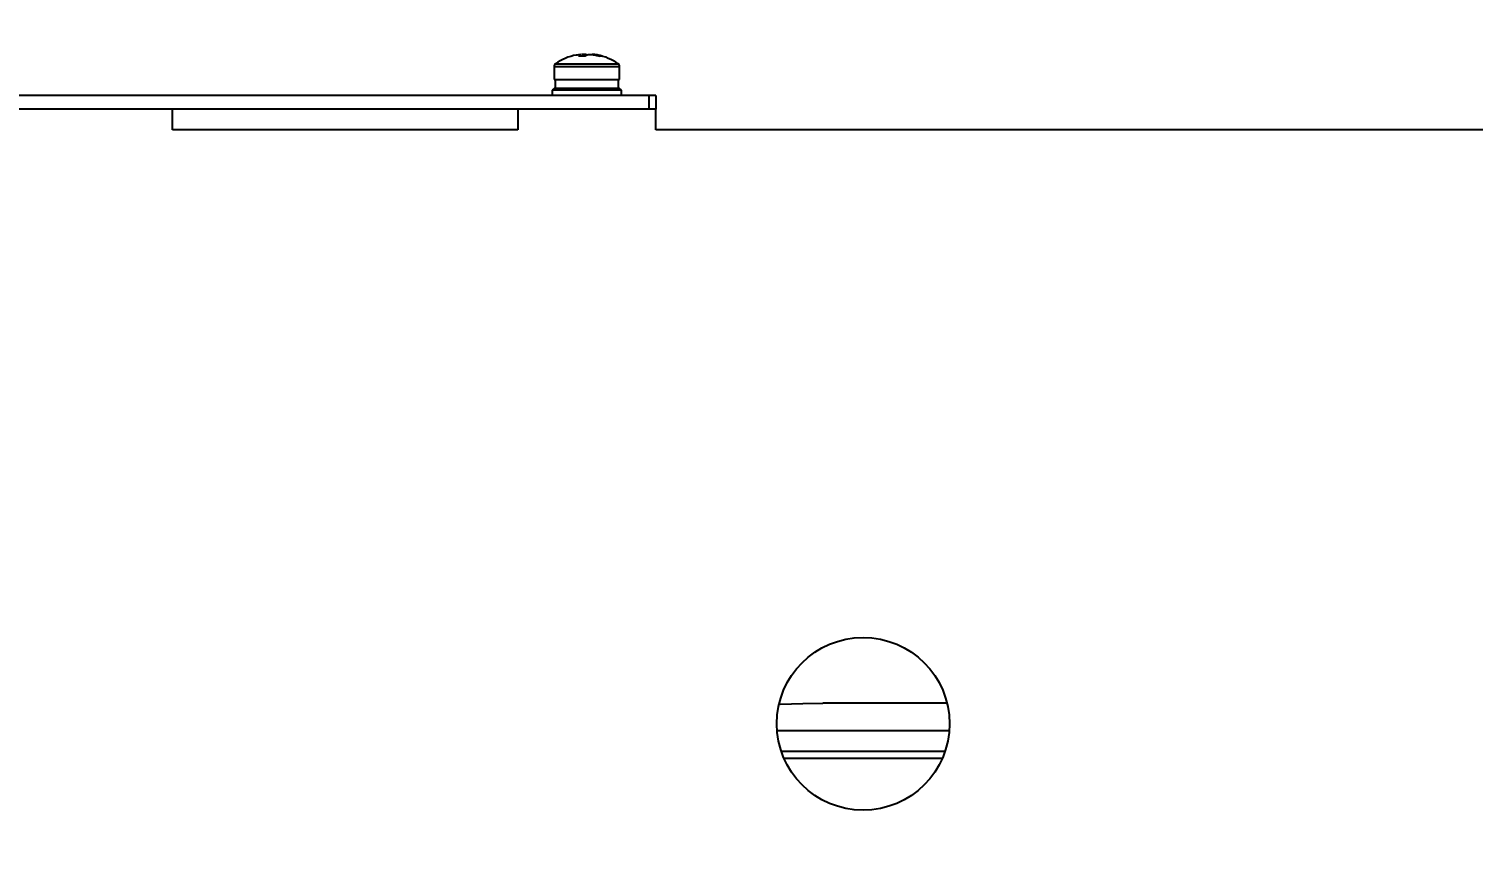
# Model space of a CAD drawing. Extents: x 4154 to 4364, y 2392 to 2546.
# Drawn here: x 4205.57 to 4222.05, y 2513.45 to 2523 of the extents above; entities that cross this region are included whole.
import ezdxf

# ---------------------------------------------------------------- set-up
doc = ezdxf.new("R2010")
doc.units = 0
doc.header["$LTSCALE"] = 1.5
doc.header["$MEASUREMENT"] = 0
doc.header["$PDSIZE"] = -1
doc.layers.get('0').update_dxf_attribs({"color": 2})
doc.layers.add('1', color=7, linetype='Continuous')
doc.styles.add('KWHS', font='ROMANS', dxfattribs={"bigfont": 'GHS'})
doc.styles.get("Standard").update_dxf_attribs({"font": 'romans.shx', "width": 0.9})
doc.dimstyles.get("Standard").update_dxf_attribs({"dimtxt": 0.18, "dimasz": 0.18, "dimexe": 0.18, "dimexo": 0.0625, "dimgap": 0.09, "dimtad": 0, "dimtih": 1, "dimtoh": 1, "dimdec": 4, "dimzin": 0, "dimdsep": 46, "dimtxsty": 'Standard', "dimcen": 0.09, "dimadec": 0, "dimazin": 0, "dimtfac": 1, "dimtdec": 4, "dimtofl": 0, "dimtmove": 0, "dimatfit": 0, "dimfxl": 1, "dimtolj": 1, "dimtzin": 0, "dimarcsym": 0})

# ---------------------------------------------------------------- blocks, each defined once
blk = doc.blocks.new('*D53')
at = {"layer": '1', "color": 1, "linetype": 'Continuous', "lineweight": 0}
for p, q in [((4182.767, 2520.828), (4182.767, 2525.613)), ((4227.706, 2520.828), (4227.706, 2525.613)), ((4184.267, 2525.113), (4226.206, 2525.113))]:
    blk.add_line(p, q, dxfattribs=at)
at = {"layer": '1', "color": 1, "linetype": 'Continuous'}
for points in [[(4184.267, 2525.363), (4184.267, 2524.863), (4182.767, 2525.113)], [(4226.206, 2525.363), (4226.206, 2524.863), (4227.706, 2525.113)]]:
    blk.add_solid(points, dxfattribs=at)
at = {"layer": 'Defpoints', "color": 0, "linetype": 'Continuous'}
for p in [(4227.706, 2525.113), (4182.767, 2520.328), (4227.706, 2520.328)]:
    blk.add_point(p, dxfattribs=at)
at = {"layer": '1', "color": 1, "linetype": 'Continuous', "insert": (4205.236, 2526.363), "char_height": 1.5, "attachment_point": 5, "style": 'KWHS'}
blk.add_mtext('\\A1;570', dxfattribs=at)
blk = doc.blocks.new('*D55')
at = {"layer": '1', "color": 1, "linetype": 'Continuous', "lineweight": 0}
for p, q in [((4171.689, 2507.369), (4171.689, 2529.363)), ((4238.783, 2507.369), (4238.783, 2529.363)), ((4173.189, 2528.863), (4237.283, 2528.863))]:
    blk.add_line(p, q, dxfattribs=at)
at = {"layer": '1', "color": 1, "linetype": 'Continuous'}
for points in [[(4173.189, 2529.113), (4173.189, 2528.613), (4171.689, 2528.863)], [(4237.283, 2529.113), (4237.283, 2528.613), (4238.783, 2528.863)]]:
    blk.add_solid(points, dxfattribs=at)
at = {"layer": 'Defpoints', "color": 0, "linetype": 'Continuous'}
for p in [(4238.783, 2528.863), (4171.689, 2506.869), (4238.783, 2506.869)]:
    blk.add_point(p, dxfattribs=at)
at = {"layer": '1', "color": 1, "linetype": 'Continuous', "insert": (4205.236, 2530.113), "char_height": 1.5, "attachment_point": 5, "style": 'KWHS'}
blk.add_mtext('\\A1;851', dxfattribs=at)

msp = doc.modelspace()

# ---------------------------------------------------------------- linework, layer by layer
at = {"color": 7, "linetype": 'Continuous'}
for p, q in [((4211.81673, 2522.70416), (4211.82118, 2522.70501)), ((4211.81673, 2522.70416), (4211.82118, 2522.70501)), ((4211.82118, 2522.70501), (4211.83322, 2522.70713)), ((4211.82118, 2522.70501), (4211.83322, 2522.70713)), ((4211.83322, 2522.70713), (4211.8453, 2522.70899)), ((4211.83322, 2522.70713), (4211.8453, 2522.70899)), ((4211.84608, 2522.69391), (4211.84189, 2522.69048)), ((4211.84608, 2522.69391), (4211.84189, 2522.69048)), ((4211.85136, 2522.691), (4211.84189, 2522.69048)), ((4211.85136, 2522.691), (4211.84189, 2522.69048)), ((4211.8453, 2522.70899), (4211.85742, 2522.71059)), ((4211.8453, 2522.70899), (4211.85742, 2522.71059)), ((4211.85028, 2522.69707), (4211.84608, 2522.69391)), ((4211.85028, 2522.69707), (4211.84608, 2522.69391)), ((4211.85451, 2522.69998), (4211.85028, 2522.69707)), ((4211.85451, 2522.69998), (4211.85028, 2522.69707)), ((4211.86086, 2522.69138), (4211.85136, 2522.691)), ((4211.86086, 2522.69138), (4211.85136, 2522.691)), ((4211.85876, 2522.70263), (4211.85451, 2522.69998)), ((4211.85876, 2522.70263), (4211.85451, 2522.69998)), ((4211.85742, 2522.71059), (4211.8759, 2522.71059)), ((4211.85742, 2522.71059), (4211.8759, 2522.71059)), ((4211.86302, 2522.70501), (4211.85876, 2522.70263)), ((4211.86302, 2522.70501), (4211.85876, 2522.70263)), ((4211.87039, 2522.6916), (4211.86086, 2522.69138)), ((4211.87039, 2522.6916), (4211.86086, 2522.69138)), ((4211.8673, 2522.70713), (4211.86302, 2522.70501)), ((4211.8673, 2522.70713), (4211.86302, 2522.70501)), ((4211.8716, 2522.70899), (4211.8673, 2522.70713)), ((4211.8716, 2522.70899), (4211.8673, 2522.70713)), ((4211.87995, 2522.69167), (4211.87039, 2522.6916)), ((4211.87995, 2522.69167), (4211.87039, 2522.6916)), ((4211.8759, 2522.71059), (4211.8716, 2522.70899)), ((4211.8759, 2522.71059), (4211.8716, 2522.70899)), ((4211.88953, 2522.6916), (4211.87995, 2522.69167)), ((4211.88953, 2522.6916), (4211.87995, 2522.69167)), ((4211.92349, 2522.71059), (4211.88462, 2522.71059)), ((4211.92349, 2522.71059), (4211.88462, 2522.71059)), ((4211.89914, 2522.69138), (4211.88953, 2522.6916)), ((4211.89914, 2522.69138), (4211.88953, 2522.6916)), ((4211.90877, 2522.691), (4211.89914, 2522.69138)), ((4211.90877, 2522.691), (4211.89914, 2522.69138)), ((4211.91841, 2522.69048), (4211.90877, 2522.691)), ((4211.91841, 2522.69048), (4211.90877, 2522.691)), ((4211.91841, 2522.69048), (4211.92259, 2522.69391)), ((4211.91841, 2522.69048), (4211.92259, 2522.69391)), ((4211.92259, 2522.69391), (4211.9268, 2522.69707)), ((4211.92259, 2522.69391), (4211.9268, 2522.69707)), ((4211.9278, 2522.70899), (4211.92349, 2522.71059)), ((4211.9278, 2522.70899), (4211.92349, 2522.71059)), ((4211.9268, 2522.69707), (4211.93103, 2522.69998)), ((4211.9268, 2522.69707), (4211.93103, 2522.69998)), ((4211.93209, 2522.70713), (4211.9278, 2522.70899)), ((4211.93209, 2522.70713), (4211.9278, 2522.70899)), ((4211.93103, 2522.69998), (4211.93528, 2522.70263)), ((4211.93103, 2522.69998), (4211.93528, 2522.70263)), ((4211.93637, 2522.70501), (4211.93209, 2522.70713)), ((4211.93637, 2522.70501), (4211.93209, 2522.70713)), ((4211.93528, 2522.70263), (4211.93954, 2522.70501)), ((4211.93528, 2522.70263), (4211.93954, 2522.70501)), ((4211.93796, 2522.70416), (4211.93637, 2522.70501)), ((4211.93796, 2522.70416), (4211.93637, 2522.70501)), ((4211.93954, 2522.70501), (4211.94382, 2522.70713)), ((4211.93954, 2522.70501), (4211.94382, 2522.70713)), ((4211.94382, 2522.70713), (4211.94811, 2522.70899)), ((4211.94382, 2522.70713), (4211.94811, 2522.70899)), ((4211.94811, 2522.70899), (4211.95242, 2522.71059)), ((4211.94811, 2522.70899), (4211.95242, 2522.71059)), ((4211.95242, 2522.71059), (4211.9913, 2522.71059)), ((4211.95242, 2522.71059), (4211.9913, 2522.71059)), ((4211.9913, 2522.71059), (4212.00341, 2522.70899)), ((4211.9913, 2522.71059), (4212.00341, 2522.70899)), ((4212.0185, 2522.71059), (4212.00001, 2522.71059)), ((4212.0185, 2522.71059), (4212.00001, 2522.71059)), ((4212.00341, 2522.70899), (4212.01549, 2522.70713)), ((4212.00341, 2522.70899), (4212.01549, 2522.70713)), ((4212.01549, 2522.70713), (4212.02753, 2522.70501)), ((4212.01549, 2522.70713), (4212.02753, 2522.70501)), ((4212.03061, 2522.70899), (4212.0185, 2522.71059)), ((4212.03061, 2522.70899), (4212.0185, 2522.71059)), ((4212.02753, 2522.70501), (4212.03953, 2522.70263)), ((4212.02753, 2522.70501), (4212.03953, 2522.70263)), ((4212.04269, 2522.70713), (4212.03061, 2522.70899)), ((4212.04269, 2522.70713), (4212.03061, 2522.70899)), ((4212.03953, 2522.70263), (4212.05148, 2522.69998)), ((4212.03953, 2522.70263), (4212.05148, 2522.69998)), ((4212.05473, 2522.70501), (4212.04269, 2522.70713)), ((4212.05473, 2522.70501), (4212.04269, 2522.70713)), ((4212.05148, 2522.69998), (4212.06338, 2522.69707)), ((4212.05148, 2522.69998), (4212.06338, 2522.69707)), ((4212.06673, 2522.70263), (4212.05473, 2522.70501)), ((4212.06673, 2522.70263), (4212.05473, 2522.70501)), ((4212.06338, 2522.69707), (4212.07521, 2522.69391)), ((4212.06338, 2522.69707), (4212.07521, 2522.69391)), ((4212.07868, 2522.69998), (4212.06673, 2522.70263)), ((4212.07868, 2522.69998), (4212.06673, 2522.70263)), ((4212.07521, 2522.69391), (4212.08699, 2522.69048)), ((4212.07521, 2522.69391), (4212.08699, 2522.69048)), ((4212.09057, 2522.69707), (4212.07868, 2522.69998)), ((4212.09057, 2522.69707), (4212.07868, 2522.69998)), ((4212.09063, 2522.691), (4212.08699, 2522.69048)), ((4212.09063, 2522.691), (4212.08699, 2522.69048)), ((4212.10241, 2522.69391), (4212.09057, 2522.69707)), ((4212.10241, 2522.69391), (4212.09057, 2522.69707)), ((4212.0942, 2522.69138), (4212.09063, 2522.691)), ((4212.0942, 2522.69138), (4212.09063, 2522.691)), ((4212.09771, 2522.6916), (4212.0942, 2522.69138)), ((4212.09771, 2522.6916), (4212.0942, 2522.69138)), ((4212.10114, 2522.69167), (4212.09771, 2522.6916)), ((4212.10114, 2522.69167), (4212.09771, 2522.6916)), ((4212.10451, 2522.6916), (4212.10114, 2522.69167)), ((4212.10451, 2522.6916), (4212.10114, 2522.69167)), ((4212.11418, 2522.69048), (4212.10241, 2522.69391)), ((4212.11418, 2522.69048), (4212.10241, 2522.69391)), ((4212.10781, 2522.69138), (4212.10451, 2522.6916)), ((4212.10781, 2522.69138), (4212.10451, 2522.6916)), ((4212.11103, 2522.691), (4212.10781, 2522.69138)), ((4212.11103, 2522.691), (4212.10781, 2522.69138)), ((4212.11418, 2522.69048), (4212.11103, 2522.691)), ((4212.11418, 2522.69048), (4212.11103, 2522.691)), ((4211.56346, 2522.57446), (4212.31245, 2522.57446)), ((4211.56346, 2522.57446), (4211.56346, 2522.42421)), ((4211.56346, 2522.57446), (4211.56346, 2522.42421)), ((4211.56346, 2522.57446), (4212.31245, 2522.57446)), ((4211.57873, 2522.60363), (4212.29718, 2522.60363)), ((4211.57873, 2522.60363), (4212.29718, 2522.60363)), ((4212.31245, 2522.42421), (4212.31245, 2522.57446)), ((4212.31245, 2522.42421), (4212.31245, 2522.57446)), ((4211.56346, 2522.42421), (4212.31245, 2522.42421)), ((4211.56346, 2522.42421), (4212.31245, 2522.42421)), ((4211.57529, 2522.42421), (4211.57529, 2522.32171)), ((4211.57529, 2522.42421), (4211.57529, 2522.32171)), ((4212.30063, 2522.32171), (4212.30063, 2522.42421)), ((4212.30063, 2522.32171), (4212.30063, 2522.42421)), ((4212.64753, 2522.24287), (4197.82536, 2522.24287)), ((4212.64753, 2522.24287), (4197.82536, 2522.24287)), ((4211.56346, 2522.32171), (4211.54375, 2522.302)), ((4211.56346, 2522.32171), (4211.54375, 2522.302)), ((4212.3094, 2522.302), (4211.54375, 2522.302)), ((4211.54375, 2522.302), (4211.54375, 2522.24287)), ((4211.54375, 2522.302), (4211.54375, 2522.24287)), ((4212.3094, 2522.302), (4211.54375, 2522.302)), ((4212.29082, 2522.32171), (4211.56346, 2522.32171)), ((4212.29082, 2522.32171), (4211.56346, 2522.32171)), ((4212.31245, 2522.32171), (4212.29082, 2522.32171)), ((4212.31245, 2522.32171), (4212.29082, 2522.32171)), ((4212.33216, 2522.302), (4212.3094, 2522.302)), ((4212.33216, 2522.302), (4212.3094, 2522.302)), ((4212.33216, 2522.302), (4212.31245, 2522.32171)), ((4212.33216, 2522.302), (4212.31245, 2522.32171)), ((4212.33216, 2522.24287), (4212.33216, 2522.302)), ((4212.33216, 2522.24287), (4212.33216, 2522.302)), ((4212.72637, 2522.24287), (4212.64753, 2522.24287)), ((4212.64753, 2522.24287), (4212.64753, 2522.08519)), ((4212.64753, 2522.24287), (4212.64753, 2522.08519)), ((4212.72637, 2522.24287), (4212.64753, 2522.24287)), ((4212.72637, 2522.24287), (4212.72637, 2522.08519)), ((4212.72637, 2522.24287), (4212.72637, 2522.08519)), ((4207.20748, 2522.08519), (4203.26541, 2522.08519)), ((4207.20748, 2522.08519), (4203.26541, 2522.08519)), ((4207.20748, 2522.08519), (4203.26541, 2522.08519)), ((4207.20748, 2522.08519), (4203.26541, 2522.08519)), ((4211.14954, 2522.08519), (4207.20748, 2522.08519)), ((4207.20748, 2521.84866), (4207.20748, 2522.08519)), ((4211.14954, 2522.08519), (4207.20748, 2522.08519)), ((4207.20748, 2521.84866), (4207.20748, 2522.08519)), ((4212.72637, 2522.08519), (4211.14954, 2522.08519)), ((4212.72637, 2522.08519), (4211.14954, 2522.08519)), ((4211.14954, 2522.08519), (4211.14954, 2521.84866)), ((4211.14954, 2522.08519), (4211.14954, 2521.84866)), ((4212.72637, 2522.08519), (4211.14954, 2522.08519)), ((4212.72637, 2522.08519), (4211.14954, 2522.08519)), ((4212.72637, 2521.84866), (4212.72637, 2522.08519)), ((4212.72637, 2521.84866), (4212.72637, 2522.08519)), ((4212.72637, 2521.84866), (4212.72637, 2522.08519)), ((4212.72637, 2521.84866), (4212.72637, 2522.08519)), ((4211.14954, 2521.84866), (4207.20748, 2521.84866)), ((4211.14954, 2521.84866), (4207.20748, 2521.84866)), ((4230.07147, 2521.84866), (4212.72637, 2521.84866)), ((4230.07147, 2521.84866), (4212.72637, 2521.84866)), ((4214.14517, 2515.29253), (4214.40279, 2515.30109)), ((4214.14517, 2515.29253), (4214.40279, 2515.30109)), ((4214.40279, 2515.30109), (4214.62995, 2515.30483)), ((4214.40279, 2515.30109), (4214.62995, 2515.30483)), ((4216.04832, 2515.30483), (4214.62995, 2515.30483)), ((4216.04832, 2515.30483), (4214.62995, 2515.30483)), ((4216.07397, 2514.98947), (4214.10925, 2514.98947)), ((4216.07397, 2514.98947), (4214.10925, 2514.98947)), ((4216.02531, 2514.75294), (4214.15792, 2514.75294)), ((4216.02531, 2514.75294), (4214.15792, 2514.75294)), ((4215.99485, 2514.6741), (4214.18837, 2514.6741)), ((4215.99485, 2514.6741), (4214.18837, 2514.6741))]:
    msp.add_line(p, q, dxfattribs=at)
msp.add_circle((4215.09161, 2515.06831), 0.98552, dxfattribs=at)
msp.add_circle((4215.09161, 2515.06831), 0.98552, dxfattribs=at)
for centre, radius, start, end in [((4211.93796, 2522.08519), 0.63073, 101.081441, 124.717906), ((4211.93796, 2522.08519), 0.63073, 101.081441, 124.717906), ((4211.93796, 2522.08519), 0.63073, 55.282094, 78.918559), ((4211.93796, 2522.08519), 0.63073, 55.282094, 78.918559), ((4211.59894, 2522.57446), 0.03548, 124.717906, 180), ((4211.59894, 2522.57446), 0.03548, 124.717906, 180), ((4212.27697, 2522.57446), 0.03548, 0, 55.282094), ((4212.27697, 2522.57446), 0.03548, 0, 55.282094)]:
    msp.add_arc(centre, radius, start, end, dxfattribs=at)

# ---------------------------------------------------------------- dimensions: what is measured, and where the dimension line sits
at = {"layer": '1', "color": 7, "linetype": 'Continuous'}
for base, p1, p2, text, picture, middle in [((4238.78344, 2528.86297), (4171.68945, 2506.86881), (4238.78344, 2506.86881), '851', '*D55', (4205.23644, 2530.11297)), ((4227.70623, 2525.11329), (4182.76666, 2520.32759), (4227.70623, 2520.32759), '570', '*D53', (4205.23644, 2526.36329))]:
    dim = msp.add_linear_dim(base=base, p1=p1, p2=p2, text=text, dimstyle='Standard', override={"dimtxt": 1.5, "dimasz": 1.5, "dimexe": 0.5, "dimexo": 0.5, "dimgap": 0.5, "dimtad": 3, "dimtih": 0, "dimtoh": 0, "dimzin": 12, "dimdsep": 0, "dimtxsty": 'KWHS', "dimcen": 0, "dimdle": 10, "dimclrd": 1, "dimclre": 1, "dimclrt": 1, "dimadec": 2, "dimazin": 3, "dimtfac": 0.6, "dimtofl": 1, "dimtmove": 1, "dimatfit": 3, "dimtvp": 1, "dimlwd": 0, "dimlwe": 0}, dxfattribs=at)
    dim.commit()
    dim.dimension.update_dxf_attribs({"geometry": picture, "text_midpoint": middle})

doc.saveas('drawing.dxf')
